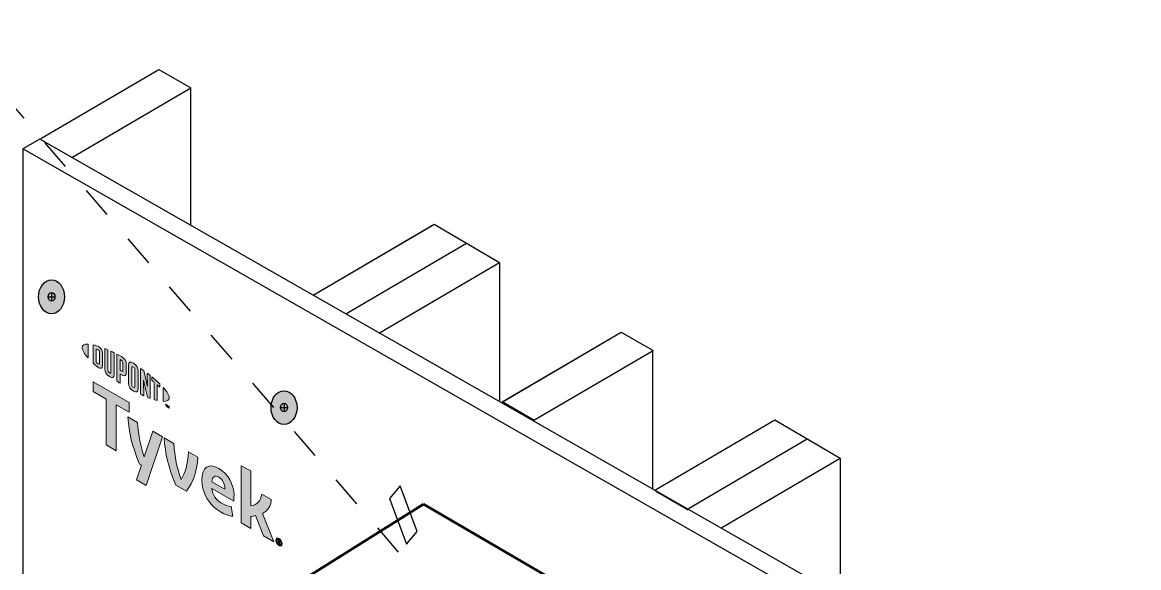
# Model space of a CAD drawing. Extents: x -1328 to 5679, y -4611 to 1603.
# Drawn here: x 3826.4 to 4141.9, y -2412.9 to -2258.7 of the extents above; entities that cross this region are included whole.
import ezdxf

# ---------------------------------------------------------------- set-up
doc = ezdxf.new("R2010")
doc.units = 0
doc.header["$MEASUREMENT"] = 0
doc.linetypes.add('AI-Linetype-42', pattern=[18.002632, 9.001316, -9.001316])
doc.linetypes.add('AI-Linetype-43', pattern=[27.003948, 18.002632, -9.001316])
for name, color, linetype, lineweight in [('G-ANNO-TTLB', 7, 'Continuous', 0), ('TYVEK', 7, 'Continuous', 0), ('X-REF - TRACED', 7, 'Continuous', 0)]:
    doc.layers.add(name, color=color, linetype=linetype, lineweight=lineweight)

# ---------------------------------------------------------------- blocks, each defined once
blk = doc.blocks.new('Block_90')
at = {"layer": 'TYVEK', "true_color": 0x003b71, "transparency": 33554687}
h = blk.add_hatch(color=156, dxfattribs=at)
h.dxf.hatch_style = 2
edge = h.paths.add_edge_path()
edge.add_ellipse((3834.62, -2336.35), major_axis=(0, 4.78), ratio=0.766948, start_angle=0, end_angle=360)
h = blk.add_hatch(color=156, dxfattribs=at)
h.dxf.hatch_style = 2
edge = h.paths.add_edge_path()
edge.add_ellipse((3900.34, -2367.67), major_axis=(0, 4.78), ratio=0.766948, start_angle=0, end_angle=360)
at = {"layer": 'TYVEK', "color": 18, "lineweight": 25, "true_color": 0x080808}
for p, q in [((3833.65, -2336.32), (3835.6, -2336.32)), ((3834.62, -2335.08), (3834.62, -2337.55)), ((3900.34, -2366.41), (3900.34, -2368.88)), ((3899.36, -2367.64), (3901.31, -2367.64))]:
    blk.add_line(p, q, dxfattribs=at)
at = {"layer": 'TYVEK', "color": 18, "lineweight": 25, "true_color": 0x000000}
for centre in [(3834.62, -2336.35), (3900.34, -2367.67)]:
    blk.add_ellipse(centre, major_axis=(0, 4.78), ratio=0.766948, dxfattribs=at)
at = {"layer": 'TYVEK', "color": 18, "lineweight": 25, "true_color": 0x080808}
for centre in [(3834.62, -2336.32), (3900.34, -2367.64)]:
    blk.add_ellipse(centre, major_axis=(0, 1.23), ratio=0.788846, dxfattribs=at)
blk = doc.blocks.new('Block_534')
at = {"layer": 'X-REF - TRACED', "true_color": 0x848484, "transparency": 33554687}
h = blk.add_hatch(color=252, dxfattribs=at)
h.dxf.hatch_style = 2
edge = h.paths.add_edge_path()
edge.add_spline(control_points=[(3843.27, -2350.69), (3843.27, -2351.41), (3843.88, -2352.44), (3844.95, -2353.64), (3844.95, -2353.64), (3844.95, -2349.7), (3844.95, -2349.7), (3843.88, -2349.66), (3843.27, -2349.98), (3843.27, -2350.69)], knot_values=[0, 0, 0, 0, 1, 1, 1, 2, 2, 2, 3, 3, 3, 3], degree=3, periodic=0)
h = blk.add_hatch(color=252, dxfattribs=at)
h.dxf.hatch_style = 2
edge = h.paths.add_edge_path()
edge.add_spline(control_points=[(3848.15, -2355.12), (3848.15, -2355.43), (3848, -2355.44), (3847.81, -2355.33), (3847.66, -2355.24), (3847.43, -2355.05), (3847.25, -2354.88), (3847.25, -2354.88), (3847.25, -2351.11), (3847.25, -2351.11), (3847.43, -2351.16), (3847.66, -2351.23), (3847.81, -2351.32), (3848, -2351.43), (3848.15, -2351.62), (3848.15, -2351.92), (3848.15, -2351.92), (3848.15, -2355.12), (3848.15, -2355.12)], knot_values=[0, 0, 0, 0, 1, 1, 1, 2, 2, 2, 3, 3, 3, 4, 4, 4, 5, 5, 5, 6, 6, 6, 6], degree=3, periodic=0)
edge = h.paths.add_edge_path()
edge.add_spline(control_points=[(3847.93, -2350.41), (3847.63, -2350.23), (3847.2, -2350.09), (3846.42, -2349.91), (3846.42, -2349.91), (3846.42, -2355.14), (3846.42, -2355.14), (3847.11, -2355.77), (3847.63, -2356.21), (3847.93, -2356.38), (3848.62, -2356.78), (3849, -2356.52), (3849, -2355.75), (3849, -2355.75), (3849, -2352.28), (3849, -2352.28), (3849, -2351.51), (3848.62, -2350.8), (3847.93, -2350.41)], knot_values=[0, 0, 0, 0, 1, 1, 1, 2, 2, 2, 3, 3, 3, 4, 4, 4, 5, 5, 5, 6, 6, 6, 6], degree=3, periodic=0)
h = blk.add_hatch(color=252, dxfattribs=at)
h.dxf.hatch_style = 2
edge = h.paths.add_edge_path()
edge.add_spline(control_points=[(3851.4, -2357.61), (3851.4, -2357.91), (3851.31, -2358.05), (3850.98, -2357.81), (3850.65, -2357.58), (3850.57, -2357.38), (3850.57, -2357.02), (3850.57, -2357.02), (3850.57, -2351.33), (3850.57, -2351.33), (3850.35, -2351.23), (3849.87, -2351.03), (3849.67, -2350.95), (3849.67, -2350.95), (3849.67, -2356.7), (3849.67, -2356.7), (3849.67, -2357.62), (3850.06, -2358.2), (3850.98, -2358.85), (3851.82, -2359.45), (3852.33, -2359.26), (3852.33, -2358.24), (3852.33, -2358.24), (3852.33, -2352.16), (3852.33, -2352.16), (3852.16, -2352.07), (3851.58, -2351.8), (3851.4, -2351.71), (3851.4, -2351.71), (3851.4, -2357.61), (3851.4, -2357.61)], knot_values=[0, 0, 0, 0, 1, 1, 1, 2, 2, 2, 3, 3, 3, 4, 4, 4, 5, 5, 5, 6, 6, 6, 7, 7, 7, 8, 8, 8, 9, 9, 9, 10, 10, 10, 10], degree=3, periodic=0)
h = blk.add_hatch(color=252, dxfattribs=at)
h.dxf.hatch_style = 2
edge = h.paths.add_edge_path()
edge.add_spline(control_points=[(3854.82, -2357.08), (3854.82, -2357.41), (3854.72, -2357.52), (3854.33, -2357.3), (3854.33, -2357.3), (3854.01, -2357.11), (3854.01, -2357.11), (3854.01, -2357.11), (3854.01, -2354.09), (3854.01, -2354.09), (3854.15, -2354.17), (3854.23, -2354.21), (3854.32, -2354.26), (3854.73, -2354.5), (3854.82, -2354.73), (3854.82, -2355.07), (3854.82, -2355.07), (3854.82, -2357.08), (3854.82, -2357.08)], knot_values=[0, 0, 0, 0, 1, 1, 1, 2, 2, 2, 3, 3, 3, 4, 4, 4, 5, 5, 5, 6, 6, 6, 6], degree=3, periodic=0)
edge = h.paths.add_edge_path()
edge.add_spline(control_points=[(3854.37, -2353.23), (3854.21, -2353.13), (3853.61, -2352.81), (3853.07, -2352.53), (3853.07, -2352.53), (3853.07, -2360.19), (3853.07, -2360.19), (3853.25, -2360.31), (3853.74, -2360.62), (3854.01, -2360.78), (3854.01, -2360.78), (3854.01, -2358.18), (3854.01, -2358.18), (3854.01, -2358.18), (3854.37, -2358.39), (3854.37, -2358.39), (3855.35, -2358.95), (3855.76, -2358.68), (3855.76, -2357.71), (3855.76, -2357.71), (3855.76, -2355.46), (3855.76, -2355.46), (3855.76, -2354.5), (3855.3, -2353.76), (3854.37, -2353.23)], knot_values=[0, 0, 0, 0, 1, 1, 1, 2, 2, 2, 3, 3, 3, 4, 4, 4, 5, 5, 5, 6, 6, 6, 7, 7, 7, 8, 8, 8, 8], degree=3, periodic=0)
h = blk.add_hatch(color=252, dxfattribs=at)
h.dxf.hatch_style = 2
edge = h.paths.add_edge_path()
edge.add_spline(control_points=[(3858.17, -2361.69), (3858.17, -2361.99), (3858.08, -2362.1), (3857.75, -2361.92), (3857.4, -2361.73), (3857.31, -2361.51), (3857.31, -2361.2), (3857.31, -2361.2), (3857.31, -2356.43), (3857.31, -2356.43), (3857.31, -2356.11), (3857.4, -2355.99), (3857.75, -2356.2), (3858.08, -2356.4), (3858.17, -2356.62), (3858.17, -2356.92), (3858.17, -2356.92), (3858.17, -2361.69), (3858.17, -2361.69)], knot_values=[0, 0, 0, 0, 1, 1, 1, 2, 2, 2, 3, 3, 3, 4, 4, 4, 5, 5, 5, 6, 6, 6, 6], degree=3, periodic=0)
edge = h.paths.add_edge_path()
edge.add_spline(control_points=[(3857.75, -2355.13), (3856.88, -2354.58), (3856.36, -2354.72), (3856.36, -2355.73), (3856.36, -2355.73), (3856.36, -2360.74), (3856.36, -2360.74), (3856.36, -2361.8), (3856.83, -2362.51), (3857.75, -2362.99), (3858.64, -2363.47), (3859.11, -2363.35), (3859.11, -2362.22), (3859.11, -2362.22), (3859.11, -2357.44), (3859.11, -2357.44), (3859.11, -2356.36), (3858.69, -2355.73), (3857.75, -2355.13)], knot_values=[0, 0, 0, 0, 1, 1, 1, 2, 2, 2, 3, 3, 3, 4, 4, 4, 5, 5, 5, 6, 6, 6, 6], degree=3, periodic=0)
h = blk.add_hatch(color=252, dxfattribs=at)
h.dxf.hatch_style = 2
edge = h.paths.add_edge_path()
edge.add_spline(control_points=[(3861.72, -2361.69), (3861.72, -2361.69), (3860.68, -2357.2), (3860.68, -2357.2), (3860.39, -2356.99), (3860.05, -2356.75), (3859.79, -2356.57), (3859.79, -2356.57), (3859.79, -2363.91), (3859.79, -2363.91), (3859.97, -2364), (3860.45, -2364.21), (3860.69, -2364.32), (3860.69, -2364.32), (3860.62, -2359.95), (3860.62, -2359.95), (3860.62, -2359.95), (3861.72, -2364.74), (3861.72, -2364.74), (3861.95, -2364.83), (3862.29, -2364.96), (3862.52, -2365.04), (3862.52, -2365.04), (3862.52, -2358.59), (3862.52, -2358.59), (3862.28, -2358.4), (3861.86, -2358.07), (3861.65, -2357.92), (3861.65, -2357.92), (3861.72, -2361.69), (3861.72, -2361.69)], knot_values=[0, 0, 0, 0, 1, 1, 1, 2, 2, 2, 3, 3, 3, 4, 4, 4, 5, 5, 5, 6, 6, 6, 7, 7, 7, 8, 8, 8, 9, 9, 9, 10, 10, 10, 10], degree=3, periodic=0)
h = blk.add_hatch(color=252, dxfattribs=at)
h.dxf.hatch_style = 2
edge = h.paths.add_edge_path()
edge.add_spline(control_points=[(3862.98, -2359.99), (3863.21, -2360.17), (3863.44, -2360.35), (3863.67, -2360.54), (3863.67, -2360.54), (3863.67, -2365.42), (3863.67, -2365.42), (3863.87, -2365.48), (3864.25, -2365.59), (3864.51, -2365.65), (3864.51, -2365.65), (3864.51, -2361.25), (3864.51, -2361.25), (3864.75, -2361.47), (3864.98, -2361.67), (3865.19, -2361.86), (3865.19, -2361.86), (3865.19, -2360.92), (3865.19, -2360.92), (3864.53, -2360.27), (3863.81, -2359.64), (3862.98, -2358.96), (3862.98, -2358.96), (3862.98, -2359.99), (3862.98, -2359.99)], knot_values=[0, 0, 0, 0, 1, 1, 1, 2, 2, 2, 3, 3, 3, 4, 4, 4, 5, 5, 5, 6, 6, 6, 7, 7, 7, 8, 8, 8, 8], degree=3, periodic=0)
h = blk.add_hatch(color=252, dxfattribs=at)
h.dxf.hatch_style = 2
edge = h.paths.add_edge_path()
edge.add_spline(control_points=[(3867.88, -2364.9), (3867.88, -2365.62), (3867.26, -2365.94), (3866.2, -2365.91), (3866.2, -2365.91), (3866.2, -2361.97), (3866.2, -2361.97), (3867.26, -2363.16), (3867.88, -2364.18), (3867.88, -2364.9)], knot_values=[0, 0, 0, 0, 1, 1, 1, 2, 2, 2, 3, 3, 3, 3], degree=3, periodic=0)
h = blk.add_hatch(color=252, dxfattribs=at)
h.dxf.hatch_style = 2
edge = h.paths.add_edge_path()
edge.add_spline(control_points=[(3867.38, -2366.98), (3867.38, -2366.98), (3867.48, -2367.04), (3867.48, -2367.04), (3867.48, -2367.04), (3867.63, -2367.4), (3867.63, -2367.4), (3867.63, -2367.4), (3867.78, -2367.22), (3867.78, -2367.22), (3867.78, -2367.22), (3867.88, -2367.27), (3867.88, -2367.27), (3867.88, -2367.27), (3867.88, -2367.84), (3867.88, -2367.84), (3867.88, -2367.84), (3867.79, -2367.79), (3867.79, -2367.79), (3867.79, -2367.79), (3867.79, -2367.38), (3867.79, -2367.38), (3867.79, -2367.38), (3867.63, -2367.57), (3867.63, -2367.57), (3867.63, -2367.57), (3867.62, -2367.56), (3867.62, -2367.56), (3867.62, -2367.56), (3867.47, -2367.2), (3867.47, -2367.2), (3867.47, -2367.2), (3867.47, -2367.61), (3867.47, -2367.61), (3867.47, -2367.61), (3867.38, -2367.55), (3867.38, -2367.55), (3867.38, -2367.55), (3867.38, -2366.98), (3867.38, -2366.98)], knot_values=[0, 0, 0, 0, 1, 1, 1, 2, 2, 2, 3, 3, 3, 4, 4, 4, 5, 5, 5, 6, 6, 6, 7, 7, 7, 8, 8, 8, 9, 9, 9, 10, 10, 10, 11, 11, 11, 12, 12, 12, 13, 13, 13, 13], degree=3, periodic=0)
edge = h.paths.add_edge_path()
edge.add_spline(control_points=[(3867.02, -2366.88), (3867.02, -2366.88), (3866.87, -2366.79), (3866.87, -2366.79), (3866.87, -2366.79), (3866.87, -2366.69), (3866.87, -2366.69), (3866.87, -2366.69), (3867.27, -2366.92), (3867.27, -2366.92), (3867.27, -2366.92), (3867.27, -2367.02), (3867.27, -2367.02), (3867.27, -2367.02), (3867.12, -2366.93), (3867.12, -2366.93), (3867.12, -2366.93), (3867.12, -2367.4), (3867.12, -2367.4), (3867.12, -2367.4), (3867.02, -2367.35), (3867.02, -2367.35), (3867.02, -2367.35), (3867.02, -2366.88), (3867.02, -2366.88)], knot_values=[0, 0, 0, 0, 1, 1, 1, 2, 2, 2, 3, 3, 3, 4, 4, 4, 5, 5, 5, 6, 6, 6, 7, 7, 7, 8, 8, 8, 8], degree=3, periodic=0)
at = {"layer": 'X-REF - TRACED'}
for points, knots in [([(3843.27, -2350.69), (3843.27, -2351.41), (3843.88, -2352.44), (3844.95, -2353.64), (3844.95, -2353.64), (3844.95, -2349.7), (3844.95, -2349.7), (3843.88, -2349.66), (3843.27, -2349.98), (3843.27, -2350.69)], [0, 0, 0, 0, 1, 1, 1, 2, 2, 2, 3, 3, 3, 3]), ([(3847.93, -2350.41), (3847.63, -2350.23), (3847.2, -2350.09), (3846.42, -2349.91), (3846.42, -2349.91), (3846.42, -2355.14), (3846.42, -2355.14), (3847.11, -2355.77), (3847.63, -2356.21), (3847.93, -2356.38), (3848.62, -2356.78), (3849, -2356.52), (3849, -2355.75), (3849, -2355.75), (3849, -2352.28), (3849, -2352.28), (3849, -2351.51), (3848.62, -2350.8), (3847.93, -2350.41)], [0, 0, 0, 0, 1, 1, 1, 2, 2, 2, 3, 3, 3, 4, 4, 4, 5, 5, 5, 6, 6, 6, 6]), ([(3848.15, -2355.12), (3848.15, -2355.43), (3848, -2355.44), (3847.81, -2355.33), (3847.66, -2355.24), (3847.43, -2355.05), (3847.25, -2354.88), (3847.25, -2354.88), (3847.25, -2351.11), (3847.25, -2351.11), (3847.43, -2351.16), (3847.66, -2351.23), (3847.81, -2351.32), (3848, -2351.43), (3848.15, -2351.62), (3848.15, -2351.92), (3848.15, -2351.92), (3848.15, -2355.12), (3848.15, -2355.12)], [0, 0, 0, 0, 1, 1, 1, 2, 2, 2, 3, 3, 3, 4, 4, 4, 5, 5, 5, 6, 6, 6, 6]), ([(3851.4, -2357.61), (3851.4, -2357.91), (3851.31, -2358.05), (3850.98, -2357.81), (3850.65, -2357.58), (3850.57, -2357.38), (3850.57, -2357.02), (3850.57, -2357.02), (3850.57, -2351.33), (3850.57, -2351.33), (3850.35, -2351.23), (3849.87, -2351.03), (3849.67, -2350.95), (3849.67, -2350.95), (3849.67, -2356.7), (3849.67, -2356.7), (3849.67, -2357.62), (3850.06, -2358.2), (3850.98, -2358.85), (3851.82, -2359.45), (3852.33, -2359.26), (3852.33, -2358.24), (3852.33, -2358.24), (3852.33, -2352.16), (3852.33, -2352.16), (3852.16, -2352.07), (3851.58, -2351.8), (3851.4, -2351.71), (3851.4, -2351.71), (3851.4, -2357.61), (3851.4, -2357.61)], [0, 0, 0, 0, 1, 1, 1, 2, 2, 2, 3, 3, 3, 4, 4, 4, 5, 5, 5, 6, 6, 6, 7, 7, 7, 8, 8, 8, 9, 9, 9, 10, 10, 10, 10]), ([(3854.37, -2353.23), (3854.21, -2353.13), (3853.61, -2352.81), (3853.07, -2352.53), (3853.07, -2352.53), (3853.07, -2360.19), (3853.07, -2360.19), (3853.25, -2360.31), (3853.74, -2360.62), (3854.01, -2360.78), (3854.01, -2360.78), (3854.01, -2358.18), (3854.01, -2358.18), (3854.01, -2358.18), (3854.37, -2358.39), (3854.37, -2358.39), (3855.35, -2358.95), (3855.76, -2358.68), (3855.76, -2357.71), (3855.76, -2357.71), (3855.76, -2355.46), (3855.76, -2355.46), (3855.76, -2354.5), (3855.3, -2353.76), (3854.37, -2353.23)], [0, 0, 0, 0, 1, 1, 1, 2, 2, 2, 3, 3, 3, 4, 4, 4, 5, 5, 5, 6, 6, 6, 7, 7, 7, 8, 8, 8, 8]), ([(3854.82, -2357.08), (3854.82, -2357.41), (3854.72, -2357.52), (3854.33, -2357.3), (3854.33, -2357.3), (3854.01, -2357.11), (3854.01, -2357.11), (3854.01, -2357.11), (3854.01, -2354.09), (3854.01, -2354.09), (3854.15, -2354.17), (3854.23, -2354.21), (3854.32, -2354.26), (3854.73, -2354.5), (3854.82, -2354.73), (3854.82, -2355.07), (3854.82, -2355.07), (3854.82, -2357.08), (3854.82, -2357.08)], [0, 0, 0, 0, 1, 1, 1, 2, 2, 2, 3, 3, 3, 4, 4, 4, 5, 5, 5, 6, 6, 6, 6]), ([(3857.75, -2355.13), (3856.88, -2354.58), (3856.36, -2354.72), (3856.36, -2355.73), (3856.36, -2355.73), (3856.36, -2360.74), (3856.36, -2360.74), (3856.36, -2361.8), (3856.83, -2362.51), (3857.75, -2362.99), (3858.64, -2363.47), (3859.11, -2363.35), (3859.11, -2362.22), (3859.11, -2362.22), (3859.11, -2357.44), (3859.11, -2357.44), (3859.11, -2356.36), (3858.69, -2355.73), (3857.75, -2355.13)], [0, 0, 0, 0, 1, 1, 1, 2, 2, 2, 3, 3, 3, 4, 4, 4, 5, 5, 5, 6, 6, 6, 6]), ([(3858.17, -2361.69), (3858.17, -2361.99), (3858.08, -2362.1), (3857.75, -2361.92), (3857.4, -2361.73), (3857.31, -2361.51), (3857.31, -2361.2), (3857.31, -2361.2), (3857.31, -2356.43), (3857.31, -2356.43), (3857.31, -2356.11), (3857.4, -2355.99), (3857.75, -2356.2), (3858.08, -2356.4), (3858.17, -2356.62), (3858.17, -2356.92), (3858.17, -2356.92), (3858.17, -2361.69), (3858.17, -2361.69)], [0, 0, 0, 0, 1, 1, 1, 2, 2, 2, 3, 3, 3, 4, 4, 4, 5, 5, 5, 6, 6, 6, 6]), ([(3861.72, -2361.69), (3861.72, -2361.69), (3860.68, -2357.2), (3860.68, -2357.2), (3860.39, -2356.99), (3860.05, -2356.75), (3859.79, -2356.57), (3859.79, -2356.57), (3859.79, -2363.91), (3859.79, -2363.91), (3859.97, -2364), (3860.45, -2364.21), (3860.69, -2364.32), (3860.69, -2364.32), (3860.62, -2359.95), (3860.62, -2359.95), (3860.62, -2359.95), (3861.72, -2364.74), (3861.72, -2364.74), (3861.95, -2364.83), (3862.29, -2364.96), (3862.52, -2365.04), (3862.52, -2365.04), (3862.52, -2358.59), (3862.52, -2358.59), (3862.28, -2358.4), (3861.86, -2358.07), (3861.65, -2357.92), (3861.65, -2357.92), (3861.72, -2361.69), (3861.72, -2361.69)], [0, 0, 0, 0, 1, 1, 1, 2, 2, 2, 3, 3, 3, 4, 4, 4, 5, 5, 5, 6, 6, 6, 7, 7, 7, 8, 8, 8, 9, 9, 9, 10, 10, 10, 10]), ([(3862.98, -2359.99), (3863.21, -2360.17), (3863.44, -2360.35), (3863.67, -2360.54), (3863.67, -2360.54), (3863.67, -2365.42), (3863.67, -2365.42), (3863.87, -2365.48), (3864.25, -2365.59), (3864.51, -2365.65), (3864.51, -2365.65), (3864.51, -2361.25), (3864.51, -2361.25), (3864.75, -2361.47), (3864.98, -2361.67), (3865.19, -2361.86), (3865.19, -2361.86), (3865.19, -2360.92), (3865.19, -2360.92), (3864.53, -2360.27), (3863.81, -2359.64), (3862.98, -2358.96), (3862.98, -2358.96), (3862.98, -2359.99), (3862.98, -2359.99)], [0, 0, 0, 0, 1, 1, 1, 2, 2, 2, 3, 3, 3, 4, 4, 4, 5, 5, 5, 6, 6, 6, 7, 7, 7, 8, 8, 8, 8]), ([(3867.88, -2364.9), (3867.88, -2365.62), (3867.26, -2365.94), (3866.2, -2365.91), (3866.2, -2365.91), (3866.2, -2361.97), (3866.2, -2361.97), (3867.26, -2363.16), (3867.88, -2364.18), (3867.88, -2364.9)], [0, 0, 0, 0, 1, 1, 1, 2, 2, 2, 3, 3, 3, 3]), ([(3867.02, -2366.88), (3867.02, -2366.88), (3866.87, -2366.79), (3866.87, -2366.79), (3866.87, -2366.79), (3866.87, -2366.69), (3866.87, -2366.69), (3866.87, -2366.69), (3867.27, -2366.92), (3867.27, -2366.92), (3867.27, -2366.92), (3867.27, -2367.02), (3867.27, -2367.02), (3867.27, -2367.02), (3867.12, -2366.93), (3867.12, -2366.93), (3867.12, -2366.93), (3867.12, -2367.4), (3867.12, -2367.4), (3867.12, -2367.4), (3867.02, -2367.35), (3867.02, -2367.35), (3867.02, -2367.35), (3867.02, -2366.88), (3867.02, -2366.88)], [0, 0, 0, 0, 1, 1, 1, 2, 2, 2, 3, 3, 3, 4, 4, 4, 5, 5, 5, 6, 6, 6, 7, 7, 7, 8, 8, 8, 8]), ([(3867.38, -2366.98), (3867.38, -2366.98), (3867.48, -2367.04), (3867.48, -2367.04), (3867.48, -2367.04), (3867.63, -2367.4), (3867.63, -2367.4), (3867.63, -2367.4), (3867.78, -2367.22), (3867.78, -2367.22), (3867.78, -2367.22), (3867.88, -2367.27), (3867.88, -2367.27), (3867.88, -2367.27), (3867.88, -2367.84), (3867.88, -2367.84), (3867.88, -2367.84), (3867.79, -2367.79), (3867.79, -2367.79), (3867.79, -2367.79), (3867.79, -2367.38), (3867.79, -2367.38), (3867.79, -2367.38), (3867.63, -2367.57), (3867.63, -2367.57), (3867.63, -2367.57), (3867.62, -2367.56), (3867.62, -2367.56), (3867.62, -2367.56), (3867.47, -2367.2), (3867.47, -2367.2), (3867.47, -2367.2), (3867.47, -2367.61), (3867.47, -2367.61), (3867.47, -2367.61), (3867.38, -2367.55), (3867.38, -2367.55), (3867.38, -2367.55), (3867.38, -2366.98), (3867.38, -2366.98)], [0, 0, 0, 0, 1, 1, 1, 2, 2, 2, 3, 3, 3, 4, 4, 4, 5, 5, 5, 6, 6, 6, 7, 7, 7, 8, 8, 8, 9, 9, 9, 10, 10, 10, 11, 11, 11, 12, 12, 12, 13, 13, 13, 13])]:
    blk.add_open_spline(points, degree=3, knots=knots, dxfattribs=at)
blk = doc.blocks.new('Block_538')
at = {"layer": 'X-REF - TRACED', "true_color": 0x848484, "transparency": 33554687}
h = blk.add_hatch(color=252, dxfattribs=at)
h.dxf.hatch_style = 2
h.paths.add_polyline_path([(3856.53, -2366.23), (3846.42, -2360.4), (3846.42, -2363.14), (3850.07, -2365.24), (3850.07, -2378.24), (3852.88, -2379.86), (3852.88, -2366.86), (3856.53, -2368.97)])
h = blk.add_hatch(color=252, dxfattribs=at)
h.dxf.hatch_style = 2
edge = h.paths.add_edge_path()
edge.add_spline(control_points=[(3873.32, -2380.17), (3873.14, -2383.91), (3872.39, -2386.09), (3871.24, -2387.96), (3870.12, -2384.78), (3869.39, -2381.75), (3869.18, -2377.78), (3869.18, -2377.78), (3866.45, -2376.21), (3866.45, -2376.21), (3866.75, -2380.9), (3867.63, -2384.31), (3869.75, -2389.6), (3869.75, -2389.6), (3872.75, -2391.33), (3872.75, -2391.33), (3874.79, -2388.44), (3875.63, -2386.03), (3876.02, -2381.73), (3876.02, -2381.73), (3873.32, -2380.17), (3873.32, -2380.17)], knot_values=[0, 0, 0, 0, 1, 1, 1, 2, 2, 2, 3, 3, 3, 4, 4, 4, 5, 5, 5, 6, 6, 6, 7, 7, 7, 7], degree=3, periodic=0)
h = blk.add_hatch(color=252, dxfattribs=at)
h.dxf.hatch_style = 2
edge = h.paths.add_edge_path()
edge.add_spline(control_points=[(3879.89, -2388.62), (3879.89, -2388.62), (3883.61, -2390.77), (3883.61, -2390.77), (3883.61, -2390.77), (3883.61, -2390.5), (3883.61, -2390.5), (3883.61, -2389.24), (3883.02, -2387.98), (3881.95, -2387.36), (3880.81, -2386.7), (3880.06, -2387.19), (3879.89, -2388.62)], knot_values=[0, 0, 0, 0, 1, 1, 1, 2, 2, 2, 3, 3, 3, 4, 4, 4, 4], degree=3, periodic=0)
edge = h.paths.add_edge_path()
edge.add_spline(control_points=[(3885.83, -2398.39), (3884.97, -2398.34), (3883.69, -2397.92), (3882.4, -2397.17), (3879.24, -2395.35), (3877.08, -2391.81), (3877.08, -2388.08), (3877.08, -2384.5), (3879.06, -2383.22), (3881.95, -2384.88), (3884.52, -2386.37), (3886.2, -2389.43), (3886.2, -2392.44), (3886.2, -2393.12), (3886.16, -2393.68), (3886.12, -2394.11), (3886.12, -2394.11), (3879.93, -2390.53), (3879.93, -2390.53), (3880.18, -2392.48), (3881.1, -2393.82), (3882.67, -2394.72), (3883.63, -2395.28), (3884.55, -2395.56), (3885.4, -2395.65), (3885.4, -2395.65), (3885.83, -2398.39), (3885.83, -2398.39)], knot_values=[0, 0, 0, 0, 1, 1, 1, 2, 2, 2, 3, 3, 3, 4, 4, 4, 5, 5, 5, 6, 6, 6, 7, 7, 7, 8, 8, 8, 9, 9, 9, 9], degree=3, periodic=0)
h = blk.add_hatch(color=252, dxfattribs=at)
h.dxf.hatch_style = 2
edge = h.paths.add_edge_path()
edge.add_spline(control_points=[(3894.22, -2397.59), (3894.22, -2397.59), (3897.48, -2405.61), (3897.48, -2405.61), (3897.48, -2405.61), (3894.54, -2403.91), (3894.54, -2403.91), (3894.54, -2403.91), (3892.28, -2398.23), (3892.28, -2398.23), (3891.87, -2398.33), (3891.44, -2398.41), (3890.97, -2398.48), (3890.97, -2398.48), (3890.97, -2401.85), (3890.97, -2401.85), (3890.97, -2401.85), (3888.26, -2400.29), (3888.26, -2400.29), (3888.26, -2400.29), (3888.26, -2384.17), (3888.26, -2384.17), (3888.26, -2384.17), (3890.97, -2385.57), (3890.97, -2385.57), (3890.97, -2385.57), (3890.97, -2395.49), (3890.97, -2395.49), (3892.81, -2395.18), (3893.71, -2394.13), (3894.03, -2392.13), (3894.03, -2392.13), (3896.72, -2393.68), (3896.72, -2393.68), (3896.66, -2395.58), (3895.79, -2396.81), (3894.22, -2397.59)], knot_values=[0, 0, 0, 0, 1, 1, 1, 2, 2, 2, 3, 3, 3, 4, 4, 4, 5, 5, 5, 6, 6, 6, 7, 7, 7, 8, 8, 8, 9, 9, 9, 10, 10, 10, 11, 11, 11, 12, 12, 12, 12], degree=3, periodic=0)
at = {"layer": 'X-REF - TRACED'}
blk.add_lwpolyline([(3856.53, -2366.23), (3846.42, -2360.4), (3846.42, -2363.14), (3850.07, -2365.24), (3850.07, -2378.24), (3852.88, -2379.86), (3852.88, -2366.86), (3856.53, -2368.97)], close=True, dxfattribs=at)
for points, knots in [([(3873.32, -2380.17), (3873.14, -2383.91), (3872.39, -2386.09), (3871.24, -2387.96), (3870.12, -2384.78), (3869.39, -2381.75), (3869.18, -2377.78), (3869.18, -2377.78), (3866.45, -2376.21), (3866.45, -2376.21), (3866.75, -2380.9), (3867.63, -2384.31), (3869.75, -2389.6), (3869.75, -2389.6), (3872.75, -2391.33), (3872.75, -2391.33), (3874.79, -2388.44), (3875.63, -2386.03), (3876.02, -2381.73), (3876.02, -2381.73), (3873.32, -2380.17), (3873.32, -2380.17)], [0, 0, 0, 0, 1, 1, 1, 2, 2, 2, 3, 3, 3, 4, 4, 4, 5, 5, 5, 6, 6, 6, 7, 7, 7, 7]), ([(3885.83, -2398.39), (3884.97, -2398.34), (3883.69, -2397.92), (3882.4, -2397.17), (3879.24, -2395.35), (3877.08, -2391.81), (3877.08, -2388.08), (3877.08, -2384.5), (3879.06, -2383.22), (3881.95, -2384.88), (3884.52, -2386.37), (3886.2, -2389.43), (3886.2, -2392.44), (3886.2, -2393.12), (3886.16, -2393.68), (3886.12, -2394.11), (3886.12, -2394.11), (3879.93, -2390.53), (3879.93, -2390.53), (3880.18, -2392.48), (3881.1, -2393.82), (3882.67, -2394.72), (3883.63, -2395.28), (3884.55, -2395.56), (3885.4, -2395.65), (3885.4, -2395.65), (3885.83, -2398.39), (3885.83, -2398.39)], [0, 0, 0, 0, 1, 1, 1, 2, 2, 2, 3, 3, 3, 4, 4, 4, 5, 5, 5, 6, 6, 6, 7, 7, 7, 8, 8, 8, 9, 9, 9, 9]), ([(3894.22, -2397.59), (3894.22, -2397.59), (3897.48, -2405.61), (3897.48, -2405.61), (3897.48, -2405.61), (3894.54, -2403.91), (3894.54, -2403.91), (3894.54, -2403.91), (3892.28, -2398.23), (3892.28, -2398.23), (3891.87, -2398.33), (3891.44, -2398.41), (3890.97, -2398.48), (3890.97, -2398.48), (3890.97, -2401.85), (3890.97, -2401.85), (3890.97, -2401.85), (3888.26, -2400.29), (3888.26, -2400.29), (3888.26, -2400.29), (3888.26, -2384.17), (3888.26, -2384.17), (3888.26, -2384.17), (3890.97, -2385.57), (3890.97, -2385.57), (3890.97, -2385.57), (3890.97, -2395.49), (3890.97, -2395.49), (3892.81, -2395.18), (3893.71, -2394.13), (3894.03, -2392.13), (3894.03, -2392.13), (3896.72, -2393.68), (3896.72, -2393.68), (3896.66, -2395.58), (3895.79, -2396.81), (3894.22, -2397.59)], [0, 0, 0, 0, 1, 1, 1, 2, 2, 2, 3, 3, 3, 4, 4, 4, 5, 5, 5, 6, 6, 6, 7, 7, 7, 8, 8, 8, 9, 9, 9, 10, 10, 10, 11, 11, 11, 12, 12, 12, 12]), ([(3879.89, -2388.62), (3879.89, -2388.62), (3883.61, -2390.77), (3883.61, -2390.77), (3883.61, -2390.77), (3883.61, -2390.5), (3883.61, -2390.5), (3883.61, -2389.24), (3883.02, -2387.98), (3881.95, -2387.36), (3880.81, -2386.7), (3880.06, -2387.19), (3879.89, -2388.62)], [0, 0, 0, 0, 1, 1, 1, 2, 2, 2, 3, 3, 3, 4, 4, 4, 4])]:
    blk.add_open_spline(points, degree=3, knots=knots, dxfattribs=at)
blk = doc.blocks.new('Block_537')
at = {"layer": 'X-REF - TRACED', "true_color": 0x848484, "transparency": 33554687}
h = blk.add_hatch(color=252, dxfattribs=at)
h.dxf.hatch_style = 2
edge = h.paths.add_edge_path()
edge.add_spline(control_points=[(3863.26, -2374.37), (3863.26, -2374.37), (3860.84, -2381.61), (3860.84, -2381.61), (3859.8, -2378.58), (3859.13, -2375.65), (3858.92, -2371.86), (3858.92, -2371.86), (3856.2, -2370.29), (3856.2, -2370.29), (3856.49, -2374.98), (3857.37, -2378.39), (3859.49, -2383.68), (3859.49, -2383.68), (3860.04, -2383.99), (3860.04, -2383.99), (3860.04, -2383.99), (3858.65, -2388.14), (3858.65, -2388.14), (3858.65, -2388.14), (3861.36, -2389.7), (3861.36, -2389.7), (3861.36, -2389.7), (3865.97, -2375.93), (3865.97, -2375.93), (3865.97, -2375.93), (3863.26, -2374.37), (3863.26, -2374.37)], knot_values=[0, 0, 0, 0, 1, 1, 1, 2, 2, 2, 3, 3, 3, 4, 4, 4, 5, 5, 5, 6, 6, 6, 7, 7, 7, 8, 8, 8, 9, 9, 9, 9], degree=3, periodic=0)
at = {"layer": 'X-REF - TRACED'}
blk.add_open_spline([(3863.26, -2374.37), (3863.26, -2374.37), (3860.84, -2381.61), (3860.84, -2381.61), (3859.8, -2378.58), (3859.13, -2375.65), (3858.92, -2371.86), (3858.92, -2371.86), (3856.2, -2370.29), (3856.2, -2370.29), (3856.49, -2374.98), (3857.37, -2378.39), (3859.49, -2383.68), (3859.49, -2383.68), (3860.04, -2383.99), (3860.04, -2383.99), (3860.04, -2383.99), (3858.65, -2388.14), (3858.65, -2388.14), (3858.65, -2388.14), (3861.36, -2389.7), (3861.36, -2389.7), (3861.36, -2389.7), (3865.97, -2375.93), (3865.97, -2375.93), (3865.97, -2375.93), (3863.26, -2374.37), (3863.26, -2374.37)], degree=3, knots=[0, 0, 0, 0, 1, 1, 1, 2, 2, 2, 3, 3, 3, 4, 4, 4, 5, 5, 5, 6, 6, 6, 7, 7, 7, 8, 8, 8, 9, 9, 9, 9], dxfattribs=at)
blk.add_blockref('Block_538', (0, 0), dxfattribs=at)
blk = doc.blocks.new('Block_539')
at = {"layer": 'X-REF - TRACED', "true_color": 0x848484, "transparency": 33554687}
h = blk.add_hatch(color=252, dxfattribs=at)
h.dxf.hatch_style = 2
edge = h.paths.add_edge_path()
edge.add_spline(control_points=[(3898.78, -2405.3), (3898.78, -2405.3), (3898.78, -2405.6), (3898.78, -2405.6), (3898.78, -2405.6), (3898.89, -2405.66), (3898.89, -2405.66), (3899, -2405.72), (3899.06, -2405.72), (3899.06, -2405.61), (3899.06, -2405.5), (3899, -2405.43), (3898.89, -2405.37), (3898.89, -2405.37), (3898.78, -2405.3), (3898.78, -2405.3)], knot_values=[0, 0, 0, 0, 1, 1, 1, 2, 2, 2, 3, 3, 3, 4, 4, 4, 5, 5, 5, 5], degree=3, periodic=0)
edge = h.paths.add_edge_path()
edge.add_spline(control_points=[(3898.59, -2405), (3898.59, -2405), (3898.89, -2405.18), (3898.89, -2405.18), (3899.13, -2405.31), (3899.24, -2405.51), (3899.24, -2405.72), (3899.24, -2405.86), (3899.18, -2405.93), (3899.07, -2405.91), (3899.13, -2406.08), (3899.21, -2406.25), (3899.3, -2406.43), (3899.3, -2406.43), (3899.08, -2406.3), (3899.08, -2406.3), (3898.99, -2406.13), (3898.93, -2405.99), (3898.88, -2405.84), (3898.88, -2405.84), (3898.78, -2405.78), (3898.78, -2405.78), (3898.78, -2405.78), (3898.78, -2406.13), (3898.78, -2406.13), (3898.78, -2406.13), (3898.59, -2406.02), (3898.59, -2406.02), (3898.59, -2406.02), (3898.59, -2405), (3898.59, -2405)], knot_values=[0, 0, 0, 0, 1, 1, 1, 2, 2, 2, 3, 3, 3, 4, 4, 4, 5, 5, 5, 6, 6, 6, 7, 7, 7, 8, 8, 8, 9, 9, 9, 10, 10, 10, 10], degree=3, periodic=0)
edge = h.paths.add_edge_path()
edge.add_spline(control_points=[(3898.9, -2404.92), (3898.47, -2404.68), (3898.23, -2404.82), (3898.23, -2405.33), (3898.23, -2405.84), (3898.47, -2406.25), (3898.9, -2406.5), (3899.33, -2406.75), (3899.57, -2406.61), (3899.57, -2406.1), (3899.57, -2405.59), (3899.33, -2405.17), (3898.9, -2404.92)], knot_values=[0, 0, 0, 0, 1, 1, 1, 2, 2, 2, 3, 3, 3, 4, 4, 4, 4], degree=3, periodic=0)
edge = h.paths.add_edge_path()
edge.add_spline(control_points=[(3898.9, -2404.72), (3899.43, -2405.02), (3899.78, -2405.61), (3899.78, -2406.22), (3899.78, -2406.82), (3899.42, -2407), (3898.9, -2406.7), (3898.37, -2406.39), (3898.03, -2405.81), (3898.03, -2405.21), (3898.03, -2404.6), (3898.37, -2404.41), (3898.9, -2404.72)], knot_values=[0, 0, 0, 0, 1, 1, 1, 2, 2, 2, 3, 3, 3, 4, 4, 4, 4], degree=3, periodic=0)
at = {"layer": 'X-REF - TRACED'}
for points, knots in [([(3898.9, -2404.72), (3899.43, -2405.02), (3899.78, -2405.61), (3899.78, -2406.22), (3899.78, -2406.82), (3899.42, -2407), (3898.9, -2406.7), (3898.37, -2406.39), (3898.03, -2405.81), (3898.03, -2405.21), (3898.03, -2404.6), (3898.37, -2404.41), (3898.9, -2404.72)], [0, 0, 0, 0, 1, 1, 1, 2, 2, 2, 3, 3, 3, 4, 4, 4, 4]), ([(3898.9, -2404.92), (3898.47, -2404.68), (3898.23, -2404.82), (3898.23, -2405.33), (3898.23, -2405.84), (3898.47, -2406.25), (3898.9, -2406.5), (3899.33, -2406.75), (3899.57, -2406.61), (3899.57, -2406.1), (3899.57, -2405.59), (3899.33, -2405.17), (3898.9, -2404.92)], [0, 0, 0, 0, 1, 1, 1, 2, 2, 2, 3, 3, 3, 4, 4, 4, 4]), ([(3898.59, -2405), (3898.59, -2405), (3898.89, -2405.18), (3898.89, -2405.18), (3899.13, -2405.31), (3899.24, -2405.51), (3899.24, -2405.72), (3899.24, -2405.86), (3899.18, -2405.93), (3899.07, -2405.91), (3899.13, -2406.08), (3899.21, -2406.25), (3899.3, -2406.43), (3899.3, -2406.43), (3899.08, -2406.3), (3899.08, -2406.3), (3898.99, -2406.13), (3898.93, -2405.99), (3898.88, -2405.84), (3898.88, -2405.84), (3898.78, -2405.78), (3898.78, -2405.78), (3898.78, -2405.78), (3898.78, -2406.13), (3898.78, -2406.13), (3898.78, -2406.13), (3898.59, -2406.02), (3898.59, -2406.02), (3898.59, -2406.02), (3898.59, -2405), (3898.59, -2405)], [0, 0, 0, 0, 1, 1, 1, 2, 2, 2, 3, 3, 3, 4, 4, 4, 5, 5, 5, 6, 6, 6, 7, 7, 7, 8, 8, 8, 9, 9, 9, 10, 10, 10, 10]), ([(3898.78, -2405.3), (3898.78, -2405.3), (3898.78, -2405.6), (3898.78, -2405.6), (3898.78, -2405.6), (3898.89, -2405.66), (3898.89, -2405.66), (3899, -2405.72), (3899.06, -2405.72), (3899.06, -2405.61), (3899.06, -2405.5), (3899, -2405.43), (3898.89, -2405.37), (3898.89, -2405.37), (3898.78, -2405.3), (3898.78, -2405.3)], [0, 0, 0, 0, 1, 1, 1, 2, 2, 2, 3, 3, 3, 4, 4, 4, 5, 5, 5, 5])]:
    blk.add_open_spline(points, degree=3, knots=knots, dxfattribs=at)
blk = doc.blocks.new('Block_536')
at = {"layer": 'X-REF - TRACED'}
for name in ['Block_537', 'Block_539']:
    blk.add_blockref(name, (0, 0), dxfattribs=at)
blk = doc.blocks.new('Block_535')
at = {"layer": 'X-REF - TRACED'}
blk.add_blockref('Block_536', (0, 0), dxfattribs=at)
blk = doc.blocks.new('Block_533')
at = {"layer": 'X-REF - TRACED'}
for name in ['Block_534', 'Block_535']:
    blk.add_blockref(name, (0, 0), dxfattribs=at)

msp = doc.modelspace()

# ---------------------------------------------------------------- hatches: boundary and pattern name
at = {"layer": 'G-ANNO-TTLB', "true_color": 0xff00ff, "transparency": 33554687}
h = msp.add_hatch(color=6, dxfattribs=at)
edge = h.paths.add_edge_path()
edge.add_spline(control_points=[(5053.44, -3461.41), (5053.44, -3461.41), (2123.92, -3461.41), (2123.92, -3461.41), (2123.92, -3461.41), (2123.92, -1004.41), (2123.92, -1004.41), (2123.92, -1004.41), (5053.44, -1004.41), (5053.44, -1004.41), (5053.44, -1004.41), (5053.44, -3461.41), (5053.44, -3461.41)], knot_values=[0, 0, 0, 0, 1, 1, 1, 2, 2, 2, 3, 3, 3, 4, 4, 4, 4], degree=3, periodic=0)
edge = h.paths.add_edge_path()
edge.add_spline(control_points=[(2132.92, -1013.41), (2132.92, -1013.41), (2132.92, -3452.41), (2132.92, -3452.41), (2132.92, -3452.41), (5044.44, -3452.41), (5044.44, -3452.41), (5044.44, -3452.41), (5044.44, -1013.41), (5044.44, -1013.41), (5044.44, -1013.41), (2132.92, -1013.41), (2132.92, -1013.41)], knot_values=[0, 0, 0, 0, 1, 1, 1, 2, 2, 2, 3, 3, 3, 4, 4, 4, 4], degree=3, periodic=0)
edge.add_line((2132.92, -1013.41), (2132.92, -1013.41))

# ---------------------------------------------------------------- linework, layer by layer
at = {"layer": 'G-ANNO-TTLB'}
for points in [[(5053.44, -3461.41), (5053.44, -3461.41), (2123.92, -3461.41), (2123.92, -3461.41), (2123.92, -3461.41), (2123.92, -1004.41), (2123.92, -1004.41), (2123.92, -1004.41), (5053.44, -1004.41), (5053.44, -1004.41), (5053.44, -1004.41), (5053.44, -3461.41), (5053.44, -3461.41)], [(2132.92, -1013.41), (2132.92, -1013.41), (2132.92, -3452.41), (2132.92, -3452.41), (2132.92, -3452.41), (5044.44, -3452.41), (5044.44, -3452.41), (5044.44, -3452.41), (5044.44, -1013.41), (5044.44, -1013.41), (5044.44, -1013.41), (2132.92, -1013.41), (2132.92, -1013.41)]]:
    msp.add_open_spline(points, degree=3, knots=[0, 0, 0, 0, 1, 1, 1, 2, 2, 2, 3, 3, 3, 4, 4, 4, 4], dxfattribs=at)
at = {"layer": 'TYVEK', "color": 18, "linetype": 'AI-Linetype-42', "lineweight": 25, "true_color": 0x000000}
msp.add_line((3809.11, -2265.4), (3978.95, -2462.21), dxfattribs=at)
at = {"layer": 'TYVEK', "color": 33, "lineweight": 25, "true_color": 0xcc9966}
for p, q in [((3831.58, -2291.6), (3864.99, -2272.03)), ((3831.58, -2291.6), (3864.99, -2272.03)), ((3864.99, -2272.03), (3873.97, -2277.22)), ((3840.32, -2296.91), (3873.97, -2277.22)), ((3873.95, -2316.09), (3873.95, -2277.34)), ((3908.55, -2335.85), (3942.74, -2315.83)), ((3942.74, -2315.83), (3961.2, -2326.68)), ((3908.55, -2335.85), (3942.22, -2316.13)), ((3917.84, -2341.15), (3951.89, -2321.21)), ((3927.28, -2346.54), (3961.2, -2326.68)), ((3961.2, -2326.69), (3961.2, -2365.62)), ((3962.24, -2365.91), (3995.65, -2346.34)), ((3995.65, -2346.34), (4004.63, -2351.52)), ((3970.98, -2371.21), (4004.63, -2351.52)), ((4004.61, -2390.73), (4004.61, -2351.65)), ((4005.14, -2391), (4039.08, -2371.14)), ((4039.08, -2371.14), (4057.54, -2381.98)), ((4014.69, -2396.16), (4048.23, -2376.51)), ((4024.13, -2401.55), (4057.54, -2381.98)), ((4057.54, -2382), (4057.54, -2420.92))]:
    msp.add_line(p, q, dxfattribs=at)
at = {"layer": 'TYVEK', "color": 2, "lineweight": 25, "true_color": 0xffff00}
for p, q in [((3831.33, -2291.75), (3826.51, -2294.53)), ((4100.15, -2445.26), (3831.32, -2291.75)), ((3826.51, -2294.53), (3826.51, -2592.49)), ((4095.34, -2448.04), (3826.51, -2294.53))]:
    msp.add_line(p, q, dxfattribs=at)
at = {"layer": 'TYVEK', "color": 18, "lineweight": 25, "true_color": 0x000000}
msp.add_line((4095.34, -2448.04), (3826.51, -2294.53), dxfattribs=at)
at = {"layer": 'TYVEK', "color": 252, "linetype": 'AI-Linetype-43', "lineweight": 25, "true_color": 0x848484}
msp.add_line((4005.32, -2391.25), (4014.53, -2396.54), dxfattribs=at)
at = {"layer": 'TYVEK', "color": 18, "lineweight": 60, "true_color": 0x000000}
for p, q in [((3898.74, -2420.73), (3939.76, -2394.98)), ((3939.76, -2394.98), (4023.79, -2443.95))]:
    msp.add_line(p, q, dxfattribs=at)
at = {"layer": 'TYVEK', "color": 33, "lineweight": 25, "true_color": 0xcc9966}
msp.add_lwpolyline([(3970.99, -2371.21), (3961.99, -2366.05), (3995.64, -2346.35), (4004.64, -2351.51)], dxfattribs=at)
at = {"layer": 'TYVEK', "color": 2, "lineweight": 25, "true_color": 0xffff00}
msp.add_lwpolyline([(3937.95, -2402.69), (3933.12, -2389.81), (3930.15, -2393.4), (3934.98, -2406.28)], close=True, dxfattribs=at)

# ---------------------------------------------------------------- block references
at = {"layer": 'TYVEK'}
msp.add_blockref('Block_90', (0, 0), dxfattribs=at)
at = {"layer": 'X-REF - TRACED'}
msp.add_blockref('Block_533', (0, 0), dxfattribs=at)

doc.saveas('drawing.dxf')
